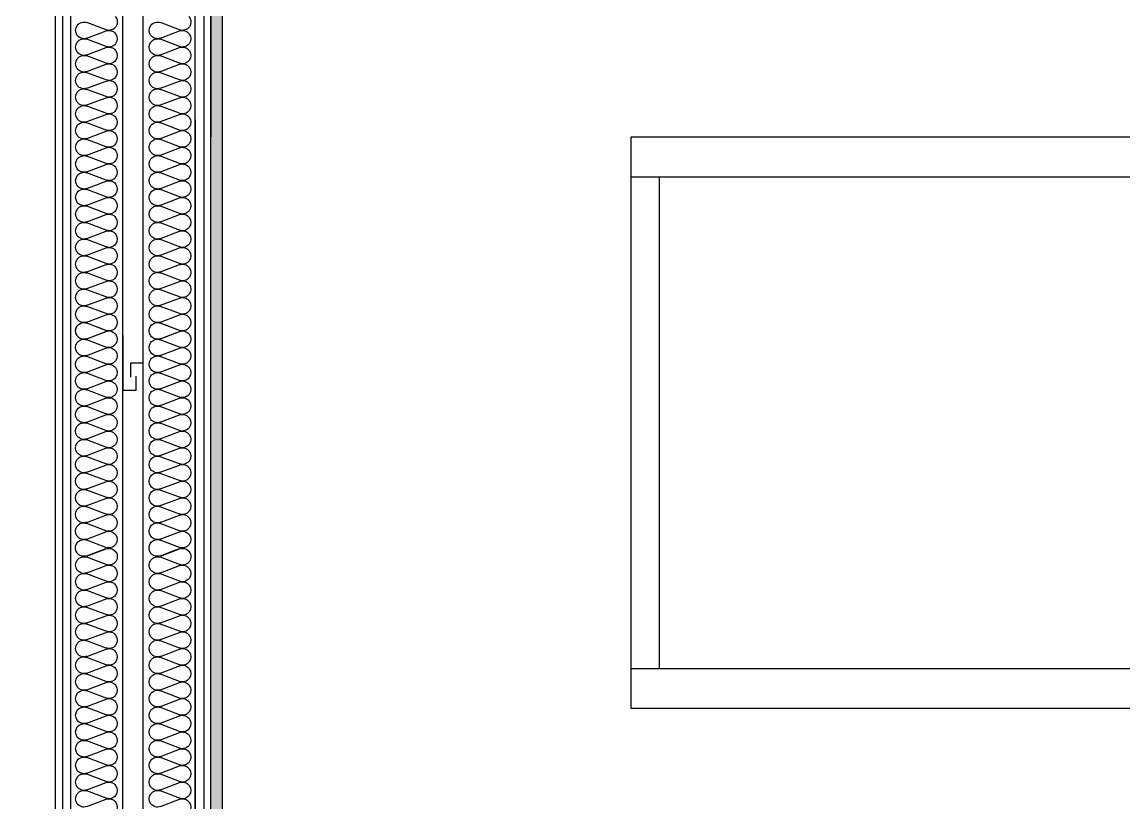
# Model space of a CAD drawing. Header units: millimetres. Extents: x 10 to 76.1, y 10 to 63.5.
# Drawn here: x 36.55 to 38.478, y 23.727 to 25.093 of the extents above; entities that cross this region are included whole.
import ezdxf

# ---------------------------------------------------------------- set-up
doc = ezdxf.new("R2010")
doc.units = ezdxf.units.MM
for name, color, linetype in [('durlok', 3, 'Continuous'), ('lana de vidrio', 2, 'Continuous'), ('Relleno', 9, 'Continuous')]:
    doc.layers.add(name, color=color, linetype=linetype)

msp = doc.modelspace()

# ---------------------------------------------------------------- hatches: boundary and pattern name
at = {"layer": 'Relleno'}
h = msp.add_hatch(dxfattribs=at)
h.set_pattern_fill('DOTS', color=256, scale=0.005, angle=90)
h.paths.add_polyline_path([(12.6675, 10.155), (12.6475, 10.155), (12.6475, 12.715), (12.6675, 12.715)])
h.paths.add_polyline_path([(12.96, 10.155), (12.94, 10.155), (12.94, 12.715), (12.96, 12.715)])
h.paths.add_polyline_path([(19.1807, 10.155), (19.1607, 10.155), (19.1607, 12.715), (19.1807, 12.715)])
h.paths.add_polyline_path([(36.6306, 10.155), (36.6506, 10.155), (36.6506, 12.7366), (36.6306, 12.7366)])
h.paths.add_polyline_path([(42.8514, 10.155), (42.8714, 10.155), (42.8714, 11.1), (42.8514, 11.1)])
h.paths.add_polyline_path([(43.1439, 10.155), (43.1639, 10.155), (43.1639, 11.1), (43.1439, 11.1)])
h.paths.add_polyline_path([(43.1439, 12.1), (43.1639, 12.1), (43.1639, 12.7366), (43.1439, 12.7366)])
h.paths.add_polyline_path([(42.8514, 12.1), (42.8714, 12.1), (42.8714, 12.7366), (42.8514, 12.7366)])
h.paths.add_polyline_path([(45.2921, 10.155), (45.3121, 10.155), (45.3121, 12.7366), (45.2921, 12.7366)])
h.paths.add_polyline_path([(36.8806, 25.5073), (36.9006, 25.5073), (36.9006, 22.9473), (36.8806, 22.9473)])
h.paths.add_polyline_path([(44.119, 23.9523), (44.139, 23.9523), (44.139, 22.9473), (44.119, 22.9473)])
h.paths.add_polyline_path([(44.1192, 24.8923), (44.1392, 24.8923), (44.1392, 25.1489), (44.1192, 25.1489)])
h.paths.add_polyline_path([(12.6675, 23.9214), (12.6475, 23.9214), (12.6475, 24.8664), (12.6675, 24.8664)])
h.paths.add_polyline_path([(12.6475, 25.8664), (12.6675, 25.8664), (12.6675, 26.4814), (12.6475, 26.4814)])

# ---------------------------------------------------------------- linework, layer by layer
at = {"linetype": 'Continuous', "extrusion": (0, 1, 0)}
for p, q in [((36.8531, 24.8923), (36.8531, 26.0473)), ((36.8806, 26.0473), (36.8806, 24.8923)), ((36.8531, 24.9223), (36.8531, 24.8923))]:
    msp.add_line(p, q, dxfattribs=at)
at = {"color": 3, "extrusion": (-1.22465e-16, 0, -1)}
for p, q in [((36.7273, 24.4487), (36.7273, 24.5447)), ((36.7623, 24.4967), (36.7398, 24.4967)), ((36.7398, 24.4967), (36.7398, 24.4717)), ((36.7623, 24.4007), (36.7623, 24.4967)), ((36.7498, 24.4487), (36.7498, 24.4737)), ((36.7498, 24.4487), (36.7273, 24.4487))]:
    msp.add_line(p, q, dxfattribs=at)
at = {"color": 1}
msp.add_lwpolyline([(36.8806, 25.5073), (36.9006, 25.5073), (36.9006, 22.9473), (36.8806, 22.9473)], close=True, dxfattribs=at)
at = {"layer": 'durlok', "extrusion": (-1.22465e-16, 0, -1)}
for p, q in [((36.6082, 26.0473), (36.6082, 22.8973)), ((36.6207, 26.0473), (36.6207, 22.8973)), ((36.7265, 22.8973), (36.7265, 26.0473)), ((36.7623, 22.8973), (36.7623, 26.0473)), ((36.8681, 26.0473), (36.8681, 22.8973))]:
    msp.add_line(p, q, dxfattribs=at)
at = {"layer": 'durlok', "linetype": 'Continuous', "extrusion": (0, 1, 0)}
for p, q in [((36.6356, 22.8973), (36.6357, 26.0473)), ((36.8531, 24.8923), (36.8531, 22.8973)), ((36.8531, 22.8973), (36.8531, 24.8923)), ((36.8806, 22.8973), (36.8806, 24.8923))]:
    msp.add_line(p, q, dxfattribs=at)
at = {"layer": 'durlok'}
for p, q in [((37.6157, 24.8923), (39.6157, 24.8923)), ((37.6157, 23.8923), (37.6157, 24.8923)), ((37.6157, 24.8223), (39.6157, 24.8223)), ((37.6657, 23.9623), (37.6657, 24.8223)), ((37.6157, 23.9623), (39.6157, 23.9623)), ((39.6157, 23.8923), (37.6157, 23.8923))]:
    msp.add_line(p, q, dxfattribs=at)
at = {"layer": 'lana de vidrio', "color": 2, "extrusion": (-1.22465e-16, 0, -1)}
for p, q in [((36.6971, 25.0795), (36.6637, 25.0922)), ((36.8258, 25.0795), (36.7924, 25.0922)), ((36.6637, 25.0649), (36.6971, 25.0776)), ((36.7924, 25.0649), (36.8258, 25.0776)), ((36.6971, 25.0503), (36.6637, 25.063)), ((36.6637, 25.0357), (36.6971, 25.0484)), ((36.8258, 25.0503), (36.7924, 25.063)), ((36.7924, 25.0357), (36.8258, 25.0484)), ((36.6971, 25.0211), (36.6637, 25.0338)), ((36.8258, 25.0211), (36.7924, 25.0338)), ((36.6637, 25.0065), (36.6971, 25.0192)), ((36.7924, 25.0065), (36.8258, 25.0192)), ((36.6971, 24.9919), (36.6637, 25.0046)), ((36.6637, 24.9773), (36.6971, 24.99)), ((36.8258, 24.9919), (36.7924, 25.0046)), ((36.7924, 24.9773), (36.8258, 24.99)), ((36.6971, 24.9627), (36.6637, 24.9754)), ((36.8258, 24.9627), (36.7924, 24.9754)), ((36.6637, 24.9481), (36.6971, 24.9608)), ((36.7924, 24.9481), (36.8258, 24.9608)), ((36.6971, 24.9335), (36.6637, 24.9462)), ((36.6637, 24.9189), (36.6971, 24.9316)), ((36.8258, 24.9335), (36.7924, 24.9462)), ((36.7924, 24.9189), (36.8258, 24.9316)), ((36.6971, 24.9043), (36.6637, 24.917)), ((36.8258, 24.9043), (36.7924, 24.917)), ((36.6637, 24.8897), (36.6971, 24.9024)), ((36.7924, 24.8897), (36.8258, 24.9024)), ((36.6971, 24.8751), (36.6637, 24.8878)), ((36.6637, 24.8605), (36.6971, 24.8732)), ((36.8258, 24.8751), (36.7924, 24.8878)), ((36.7924, 24.8605), (36.8258, 24.8732)), ((36.6971, 24.8459), (36.6637, 24.8586)), ((36.8258, 24.8459), (36.7924, 24.8586)), ((36.6637, 24.8313), (36.6971, 24.844)), ((36.7924, 24.8313), (36.8258, 24.844)), ((36.6971, 24.8167), (36.6637, 24.8294)), ((36.6637, 24.8021), (36.6971, 24.8148)), ((36.8258, 24.8167), (36.7924, 24.8294)), ((36.7924, 24.8021), (36.8258, 24.8148)), ((36.6971, 24.7875), (36.6637, 24.8002)), ((36.8258, 24.7875), (36.7924, 24.8002)), ((36.6637, 24.7729), (36.6971, 24.7856)), ((36.7924, 24.7729), (36.8258, 24.7856)), ((36.6971, 24.7583), (36.6637, 24.771)), ((36.6637, 24.7437), (36.6971, 24.7564)), ((36.8258, 24.7583), (36.7924, 24.771)), ((36.7924, 24.7437), (36.8258, 24.7564)), ((36.6971, 24.7291), (36.6637, 24.7418)), ((36.8258, 24.7291), (36.7924, 24.7418)), ((36.6637, 24.7145), (36.6971, 24.7272)), ((36.7924, 24.7145), (36.8258, 24.7272)), ((36.6971, 24.6999), (36.6637, 24.7126)), ((36.6637, 24.6853), (36.6971, 24.698)), ((36.8258, 24.6999), (36.7924, 24.7126)), ((36.7924, 24.6853), (36.8258, 24.698)), ((36.6971, 24.6707), (36.6637, 24.6834)), ((36.8258, 24.6707), (36.7924, 24.6834)), ((36.6637, 24.6561), (36.6971, 24.6688)), ((36.7924, 24.6561), (36.8258, 24.6688)), ((36.6971, 24.6415), (36.6637, 24.6542)), ((36.8258, 24.6415), (36.7924, 24.6542)), ((36.6637, 24.6269), (36.6971, 24.6396)), ((36.6971, 24.6123), (36.6637, 24.625)), ((36.7924, 24.6269), (36.8258, 24.6396)), ((36.8258, 24.6123), (36.7924, 24.625)), ((36.6637, 24.5977), (36.6971, 24.6104)), ((36.7924, 24.5977), (36.8258, 24.6104)), ((36.6971, 24.5831), (36.6637, 24.5957)), ((36.8258, 24.5831), (36.7924, 24.5957)), ((36.6969, 24.5538), (36.6634, 24.5665)), ((36.6637, 24.5684), (36.6971, 24.5811)), ((36.6971, 24.5538), (36.6637, 24.5665)), ((36.8256, 24.5538), (36.7921, 24.5665)), ((36.7924, 24.5684), (36.8258, 24.5811)), ((36.8258, 24.5538), (36.7924, 24.5665)), ((36.6634, 24.5392), (36.6969, 24.5519)), ((36.6637, 24.5392), (36.6971, 24.5519)), ((36.7921, 24.5392), (36.8256, 24.5519)), ((36.7924, 24.5392), (36.8258, 24.5519)), ((36.6969, 24.5246), (36.6634, 24.5373)), ((36.8256, 24.5246), (36.7921, 24.5373)), ((36.6634, 24.51), (36.6969, 24.5227)), ((36.6969, 24.4954), (36.6634, 24.5081)), ((36.7921, 24.51), (36.8256, 24.5227)), ((36.8256, 24.4954), (36.7921, 24.5081)), ((36.6634, 24.4808), (36.6969, 24.4935)), ((36.7921, 24.4808), (36.8256, 24.4935)), ((36.6969, 24.4662), (36.6634, 24.4789)), ((36.8256, 24.4662), (36.7921, 24.4789)), ((36.6634, 24.4516), (36.6969, 24.4643)), ((36.6969, 24.437), (36.6634, 24.4497)), ((36.7921, 24.4516), (36.8256, 24.4643)), ((36.8256, 24.437), (36.7921, 24.4497)), ((36.6634, 24.4224), (36.6969, 24.4351)), ((36.7921, 24.4224), (36.8256, 24.4351)), ((36.6969, 24.4078), (36.6634, 24.4205)), ((36.8256, 24.4078), (36.7921, 24.4205)), ((36.6634, 24.3932), (36.6969, 24.4059)), ((36.6969, 24.3786), (36.6634, 24.3913)), ((36.7921, 24.3932), (36.8256, 24.4059)), ((36.8256, 24.3786), (36.7921, 24.3913)), ((36.6634, 24.364), (36.6969, 24.3767)), ((36.7921, 24.364), (36.8256, 24.3767)), ((36.6969, 24.3494), (36.6634, 24.3621)), ((36.8256, 24.3494), (36.7921, 24.3621)), ((36.6634, 24.3348), (36.6969, 24.3475)), ((36.6969, 24.3202), (36.6634, 24.3329)), ((36.7921, 24.3348), (36.8256, 24.3475)), ((36.8256, 24.3202), (36.7921, 24.3329)), ((36.6634, 24.3056), (36.6969, 24.3183)), ((36.7921, 24.3056), (36.8256, 24.3183)), ((36.6969, 24.291), (36.6634, 24.3037)), ((36.8256, 24.291), (36.7921, 24.3037)), ((36.6634, 24.2764), (36.6969, 24.2891)), ((36.6969, 24.2618), (36.6634, 24.2745)), ((36.7921, 24.2764), (36.8256, 24.2891)), ((36.8256, 24.2618), (36.7921, 24.2745)), ((36.6634, 24.2472), (36.6969, 24.2599)), ((36.7921, 24.2472), (36.8256, 24.2599)), ((36.6969, 24.2326), (36.6634, 24.2453)), ((36.8256, 24.2326), (36.7921, 24.2453)), ((36.6634, 24.218), (36.6969, 24.2307)), ((36.6969, 24.2034), (36.6634, 24.2161)), ((36.7921, 24.218), (36.8256, 24.2307)), ((36.8256, 24.2034), (36.7921, 24.2161)), ((36.6634, 24.1888), (36.6969, 24.2015)), ((36.7921, 24.1888), (36.8256, 24.2015)), ((36.6969, 24.1742), (36.6634, 24.1869)), ((36.8256, 24.1742), (36.7921, 24.1869)), ((36.6634, 24.1596), (36.6861, 24.1682)), ((36.6637, 24.1589), (36.6863, 24.1675)), ((36.6861, 24.1682), (36.6969, 24.1723)), ((36.6863, 24.1675), (36.6971, 24.1716)), ((36.7922, 24.1596), (36.8148, 24.1682)), ((36.7924, 24.1589), (36.815, 24.1675)), ((36.8148, 24.1682), (36.8256, 24.1723)), ((36.815, 24.1675), (36.8258, 24.1716)), ((36.6971, 24.1443), (36.6637, 24.157)), ((36.6637, 24.1297), (36.6971, 24.1424)), ((36.8258, 24.1443), (36.7924, 24.157)), ((36.7924, 24.1297), (36.8258, 24.1424)), ((36.6971, 24.1151), (36.6637, 24.1278)), ((36.8258, 24.1151), (36.7924, 24.1278)), ((36.6637, 24.1005), (36.6971, 24.1132)), ((36.7924, 24.1005), (36.8258, 24.1132)), ((36.6971, 24.0859), (36.6637, 24.0986)), ((36.6637, 24.0713), (36.6971, 24.084)), ((36.8258, 24.0859), (36.7924, 24.0986)), ((36.7924, 24.0713), (36.8258, 24.084)), ((36.6971, 24.0567), (36.6637, 24.0693)), ((36.8258, 24.0567), (36.7924, 24.0693)), ((36.6637, 24.042), (36.6971, 24.0547)), ((36.7924, 24.042), (36.8258, 24.0547)), ((36.6971, 24.0274), (36.6637, 24.0401)), ((36.6637, 24.0128), (36.6971, 24.0255)), ((36.8258, 24.0274), (36.7924, 24.0401)), ((36.7924, 24.0128), (36.8258, 24.0255)), ((36.6971, 23.9982), (36.6637, 24.0109)), ((36.8258, 23.9982), (36.7924, 24.0109)), ((36.6637, 23.9836), (36.6971, 23.9963)), ((36.7924, 23.9836), (36.8258, 23.9963)), ((36.6971, 23.969), (36.6637, 23.9817)), ((36.6637, 23.9544), (36.6971, 23.9671)), ((36.8258, 23.969), (36.7924, 23.9817)), ((36.7924, 23.9544), (36.8258, 23.9671)), ((36.6971, 23.9398), (36.6637, 23.9525)), ((36.8258, 23.9398), (36.7924, 23.9525)), ((36.6637, 23.9252), (36.6971, 23.9379)), ((36.7924, 23.9252), (36.8258, 23.9379)), ((36.6971, 23.9106), (36.6637, 23.9233)), ((36.6637, 23.896), (36.6971, 23.9087)), ((36.8258, 23.9106), (36.7924, 23.9233)), ((36.7924, 23.896), (36.8258, 23.9087)), ((36.6971, 23.8814), (36.6637, 23.8941)), ((36.8258, 23.8814), (36.7924, 23.8941)), ((36.6637, 23.8668), (36.6971, 23.8795)), ((36.7924, 23.8668), (36.8258, 23.8795)), ((36.6971, 23.8522), (36.6637, 23.8649)), ((36.6637, 23.8376), (36.6971, 23.8503)), ((36.8258, 23.8522), (36.7924, 23.8649)), ((36.7924, 23.8376), (36.8258, 23.8503)), ((36.6971, 23.823), (36.6637, 23.8357)), ((36.8258, 23.823), (36.7924, 23.8357)), ((36.6637, 23.8084), (36.6971, 23.8211)), ((36.7924, 23.8084), (36.8258, 23.8211)), ((36.6971, 23.7938), (36.6637, 23.8065)), ((36.6637, 23.7792), (36.6971, 23.7919)), ((36.8258, 23.7938), (36.7924, 23.8065)), ((36.7924, 23.7792), (36.8258, 23.7919)), ((36.6971, 23.7646), (36.6637, 23.7773)), ((36.8258, 23.7646), (36.7924, 23.7773)), ((36.6637, 23.75), (36.6971, 23.7627)), ((36.7924, 23.75), (36.8258, 23.7627)), ((36.6971, 23.7354), (36.6637, 23.7481)), ((36.8258, 23.7354), (36.7924, 23.7481)), ((36.6637, 23.7208), (36.6971, 23.7335)), ((36.7924, 23.7208), (36.8258, 23.7335))]:
    msp.add_line(p, q, dxfattribs=at)
for centre, start, end in [((-36.7023, 25.0932), 139.145, 290.7966), ((-36.831, 25.0932), 139.145, 290.7966), ((-36.6585, 25.0786), 249.2034, 110.7966), ((-36.7872, 25.0786), 249.2034, 110.7966), ((-36.6585, 25.0494), 249.2034, 110.7966), ((-36.7023, 25.064), 69.2034, 290.7966), ((-36.7872, 25.0494), 249.2034, 110.7966), ((-36.831, 25.064), 69.2034, 290.7966), ((-36.7023, 25.0348), 69.2034, 290.7966), ((-36.831, 25.0348), 69.2034, 290.7966), ((-36.6585, 25.0202), 249.2034, 110.7966), ((-36.7872, 25.0202), 249.2034, 110.7966), ((-36.6585, 24.991), 249.2034, 110.7966), ((-36.7023, 25.0056), 69.2034, 290.7966), ((-36.7872, 24.991), 249.2034, 110.7966), ((-36.831, 25.0056), 69.2034, 290.7966), ((-36.7023, 24.9763), 69.2034, 290.7966), ((-36.831, 24.9763), 69.2034, 290.7966), ((-36.6585, 24.9617), 249.2034, 110.7966), ((-36.7872, 24.9617), 249.2034, 110.7966), ((-36.6585, 24.9325), 249.2034, 110.7966), ((-36.7023, 24.9471), 69.2034, 290.7966), ((-36.7872, 24.9325), 249.2034, 110.7966), ((-36.831, 24.9471), 69.2034, 290.7966), ((-36.7023, 24.9179), 69.2034, 290.7966), ((-36.831, 24.9179), 69.2034, 290.7966), ((-36.6585, 24.9033), 249.2034, 110.7966), ((-36.7872, 24.9033), 249.2034, 110.7966), ((-36.7023, 24.8887), 69.2034, 290.7966), ((-36.831, 24.8887), 69.2034, 290.7966), ((-36.6585, 24.8741), 249.2034, 110.7966), ((-36.7023, 24.8595), 69.2034, 290.7966), ((-36.7872, 24.8741), 249.2034, 110.7966), ((-36.831, 24.8595), 69.2034, 290.7966), ((-36.6585, 24.8449), 249.2034, 110.7966), ((-36.7872, 24.8449), 249.2034, 110.7966), ((-36.7023, 24.8303), 69.2034, 290.7966), ((-36.831, 24.8303), 69.2034, 290.7966), ((-36.6585, 24.8157), 249.2034, 110.7966), ((-36.7023, 24.8011), 69.2034, 290.7966), ((-36.7872, 24.8157), 249.2034, 110.7966), ((-36.831, 24.8011), 69.2034, 290.7966), ((-36.6585, 24.7865), 249.2034, 110.7966), ((-36.7872, 24.7865), 249.2034, 110.7966), ((-36.7023, 24.7719), 69.2034, 290.7966), ((-36.831, 24.7719), 69.2034, 290.7966), ((-36.6585, 24.7573), 249.2034, 110.7966), ((-36.7023, 24.7427), 69.2034, 290.7966), ((-36.7872, 24.7573), 249.2034, 110.7966), ((-36.831, 24.7427), 69.2034, 290.7966), ((-36.6585, 24.7281), 249.2034, 110.7966), ((-36.7872, 24.7281), 249.2034, 110.7966), ((-36.7023, 24.7135), 69.2034, 290.7966), ((-36.831, 24.7135), 69.2034, 290.7966), ((-36.6585, 24.6989), 249.2034, 110.7966), ((-36.7023, 24.6843), 69.2034, 290.7966), ((-36.7872, 24.6989), 249.2034, 110.7966), ((-36.831, 24.6843), 69.2034, 290.7966), ((-36.6585, 24.6697), 249.2034, 110.7966), ((-36.7872, 24.6697), 249.2034, 110.7966), ((-36.7023, 24.6551), 69.2034, 290.7966), ((-36.831, 24.6551), 69.2034, 290.7966), ((-36.6585, 24.6405), 249.2034, 110.7966), ((-36.7023, 24.6259), 69.2034, 290.7966), ((-36.7872, 24.6405), 249.2034, 110.7966), ((-36.831, 24.6259), 69.2034, 290.7966), ((-36.6585, 24.6113), 249.2034, 110.7966), ((-36.7872, 24.6113), 249.2034, 110.7966), ((-36.7023, 24.5967), 69.2034, 290.7966), ((-36.831, 24.5967), 69.2034, 290.7966), ((-36.6585, 24.5821), 249.2034, 110.7966), ((-36.7023, 24.5675), 69.2034, 290.7966), ((-36.7872, 24.5821), 249.2034, 110.7966), ((-36.831, 24.5675), 69.2034, 290.7966), ((-36.6582, 24.5529), 249.2034, 110.7966), ((-36.6585, 24.5529), 249.2034, 110.7966), ((-36.787, 24.5529), 249.2034, 110.7966), ((-36.7872, 24.5529), 249.2034, 110.7966), ((-36.702, 24.5383), 69.2034, 290.7966), ((-36.8308, 24.5383), 69.2034, 290.7966), ((-36.6582, 24.5237), 249.2034, 110.7966), ((-36.702, 24.5091), 69.2034, 290.7966), ((-36.787, 24.5237), 249.2034, 110.7966), ((-36.8308, 24.5091), 69.2034, 290.7966), ((-36.6582, 24.4945), 249.2034, 110.7966), ((-36.787, 24.4945), 249.2034, 110.7966), ((-36.702, 24.4799), 69.2034, 290.7966), ((-36.8308, 24.4799), 69.2034, 290.7966), ((-36.6582, 24.4653), 249.2034, 110.7966), ((-36.702, 24.4507), 69.2034, 290.7966), ((-36.787, 24.4653), 249.2034, 110.7966), ((-36.8308, 24.4507), 69.2034, 290.7966), ((-36.6582, 24.4361), 249.2034, 110.7966), ((-36.787, 24.4361), 249.2034, 110.7966), ((-36.702, 24.4215), 69.2034, 290.7966), ((-36.8308, 24.4215), 69.2034, 290.7966), ((-36.6582, 24.4069), 249.2034, 110.7966), ((-36.787, 24.4069), 249.2034, 110.7966), ((-36.6582, 24.3777), 249.2034, 110.7966), ((-36.702, 24.3923), 69.2034, 290.7966), ((-36.787, 24.3777), 249.2034, 110.7966), ((-36.8308, 24.3923), 69.2034, 290.7966), ((-36.702, 24.3631), 69.2034, 290.7966), ((-36.8308, 24.3631), 69.2034, 290.7966), ((-36.6582, 24.3485), 249.2034, 110.7966), ((-36.787, 24.3485), 249.2034, 110.7966), ((-36.6582, 24.3193), 249.2034, 110.7966), ((-36.702, 24.3339), 69.2034, 290.7966), ((-36.787, 24.3193), 249.2034, 110.7966), ((-36.8308, 24.3339), 69.2034, 290.7966), ((-36.702, 24.3047), 69.2034, 290.7966), ((-36.8308, 24.3047), 69.2034, 290.7966), ((-36.6582, 24.2901), 249.2034, 110.7966), ((-36.787, 24.2901), 249.2034, 110.7966), ((-36.6582, 24.2609), 249.2034, 110.7966), ((-36.702, 24.2755), 69.2034, 290.7966), ((-36.787, 24.2609), 249.2034, 110.7966), ((-36.8308, 24.2755), 69.2034, 290.7966), ((-36.702, 24.2463), 69.2034, 290.7966), ((-36.8308, 24.2463), 69.2034, 290.7966), ((-36.6582, 24.2317), 249.2034, 110.7966), ((-36.787, 24.2317), 249.2034, 110.7966), ((-36.6582, 24.2025), 249.2034, 110.7966), ((-36.702, 24.2171), 69.2034, 290.7966), ((-36.787, 24.2025), 249.2034, 110.7966), ((-36.8308, 24.2171), 69.2034, 290.7966), ((-36.702, 24.1879), 69.2034, 290.7966), ((-36.8308, 24.1879), 69.2034, 290.7966), ((-36.6582, 24.1733), 339.7858, 110.7966), ((-36.787, 24.1733), 339.7858, 110.7966), ((-36.6585, 24.1433), 249.2034, 110.7966), ((-36.6582, 24.1733), 249.2034, 339.7661), ((-36.7023, 24.1579), 69.2034, 139.1205), ((-36.7023, 24.1579), 139.145, 290.7966), ((-36.7872, 24.1433), 249.2034, 110.7966), ((-36.787, 24.1733), 249.2034, 339.7661), ((-36.831, 24.1579), 69.2034, 139.1205), ((-36.831, 24.1579), 139.145, 290.7966), ((-36.7023, 24.1287), 69.2034, 290.7966), ((-36.831, 24.1287), 69.2034, 290.7966), ((-36.6585, 24.1141), 249.2034, 110.7966), ((-36.7872, 24.1141), 249.2034, 110.7966), ((-36.6585, 24.0849), 249.2034, 110.7966), ((-36.7023, 24.0995), 69.2034, 290.7966), ((-36.7872, 24.0849), 249.2034, 110.7966), ((-36.831, 24.0995), 69.2034, 290.7966), ((-36.7023, 24.0703), 69.2034, 290.7966), ((-36.831, 24.0703), 69.2034, 290.7966), ((-36.6585, 24.0557), 249.2034, 110.7966), ((-36.7872, 24.0557), 249.2034, 110.7966), ((-36.6585, 24.0265), 249.2034, 110.7966), ((-36.7023, 24.0411), 69.2034, 290.7966), ((-36.7872, 24.0265), 249.2034, 110.7966), ((-36.831, 24.0411), 69.2034, 290.7966), ((-36.7023, 24.0119), 69.2034, 290.7966), ((-36.831, 24.0119), 69.2034, 290.7966), ((-36.6585, 23.9973), 249.2034, 110.7966), ((-36.7872, 23.9973), 249.2034, 110.7966), ((-36.7023, 23.9827), 69.2034, 290.7966), ((-36.831, 23.9827), 69.2034, 290.7966), ((-36.6585, 23.9681), 249.2034, 110.7966), ((-36.7023, 23.9535), 69.2034, 290.7966), ((-36.7872, 23.9681), 249.2034, 110.7966), ((-36.831, 23.9535), 69.2034, 290.7966), ((-36.6585, 23.9389), 249.2034, 110.7966), ((-36.7872, 23.9389), 249.2034, 110.7966), ((-36.7023, 23.9243), 69.2034, 290.7966), ((-36.831, 23.9243), 69.2034, 290.7966), ((-36.6585, 23.9097), 249.2034, 110.7966), ((-36.7023, 23.8951), 69.2034, 290.7966), ((-36.7872, 23.9097), 249.2034, 110.7966), ((-36.831, 23.8951), 69.2034, 290.7966), ((-36.6585, 23.8805), 249.2034, 110.7966), ((-36.7872, 23.8805), 249.2034, 110.7966), ((-36.7023, 23.8659), 69.2034, 290.7966), ((-36.831, 23.8659), 69.2034, 290.7966), ((-36.6585, 23.8513), 249.2034, 110.7966), ((-36.7023, 23.8367), 69.2034, 290.7966), ((-36.7872, 23.8513), 249.2034, 110.7966), ((-36.831, 23.8367), 69.2034, 290.7966), ((-36.6585, 23.8221), 249.2034, 110.7966), ((-36.7872, 23.8221), 249.2034, 110.7966), ((-36.7023, 23.8075), 69.2034, 290.7966), ((-36.831, 23.8075), 69.2034, 290.7966), ((-36.6585, 23.7929), 249.2034, 110.7966), ((-36.7023, 23.7783), 69.2034, 290.7966), ((-36.7872, 23.7929), 249.2034, 110.7966), ((-36.831, 23.7783), 69.2034, 290.7966), ((-36.6585, 23.7637), 249.2034, 110.7966), ((-36.7872, 23.7637), 249.2034, 110.7966), ((-36.7023, 23.7491), 69.2034, 290.7966), ((-36.831, 23.7491), 69.2034, 290.7966), ((-36.6585, 23.7345), 249.2034, 110.7966), ((-36.7023, 23.7199), 69.2034, 290.7966), ((-36.7872, 23.7345), 249.2034, 110.7966), ((-36.831, 23.7199), 69.2034, 290.7966)]:
    msp.add_arc(centre, 0.0146, start, end, dxfattribs=at)

doc.saveas('drawing.dxf')
